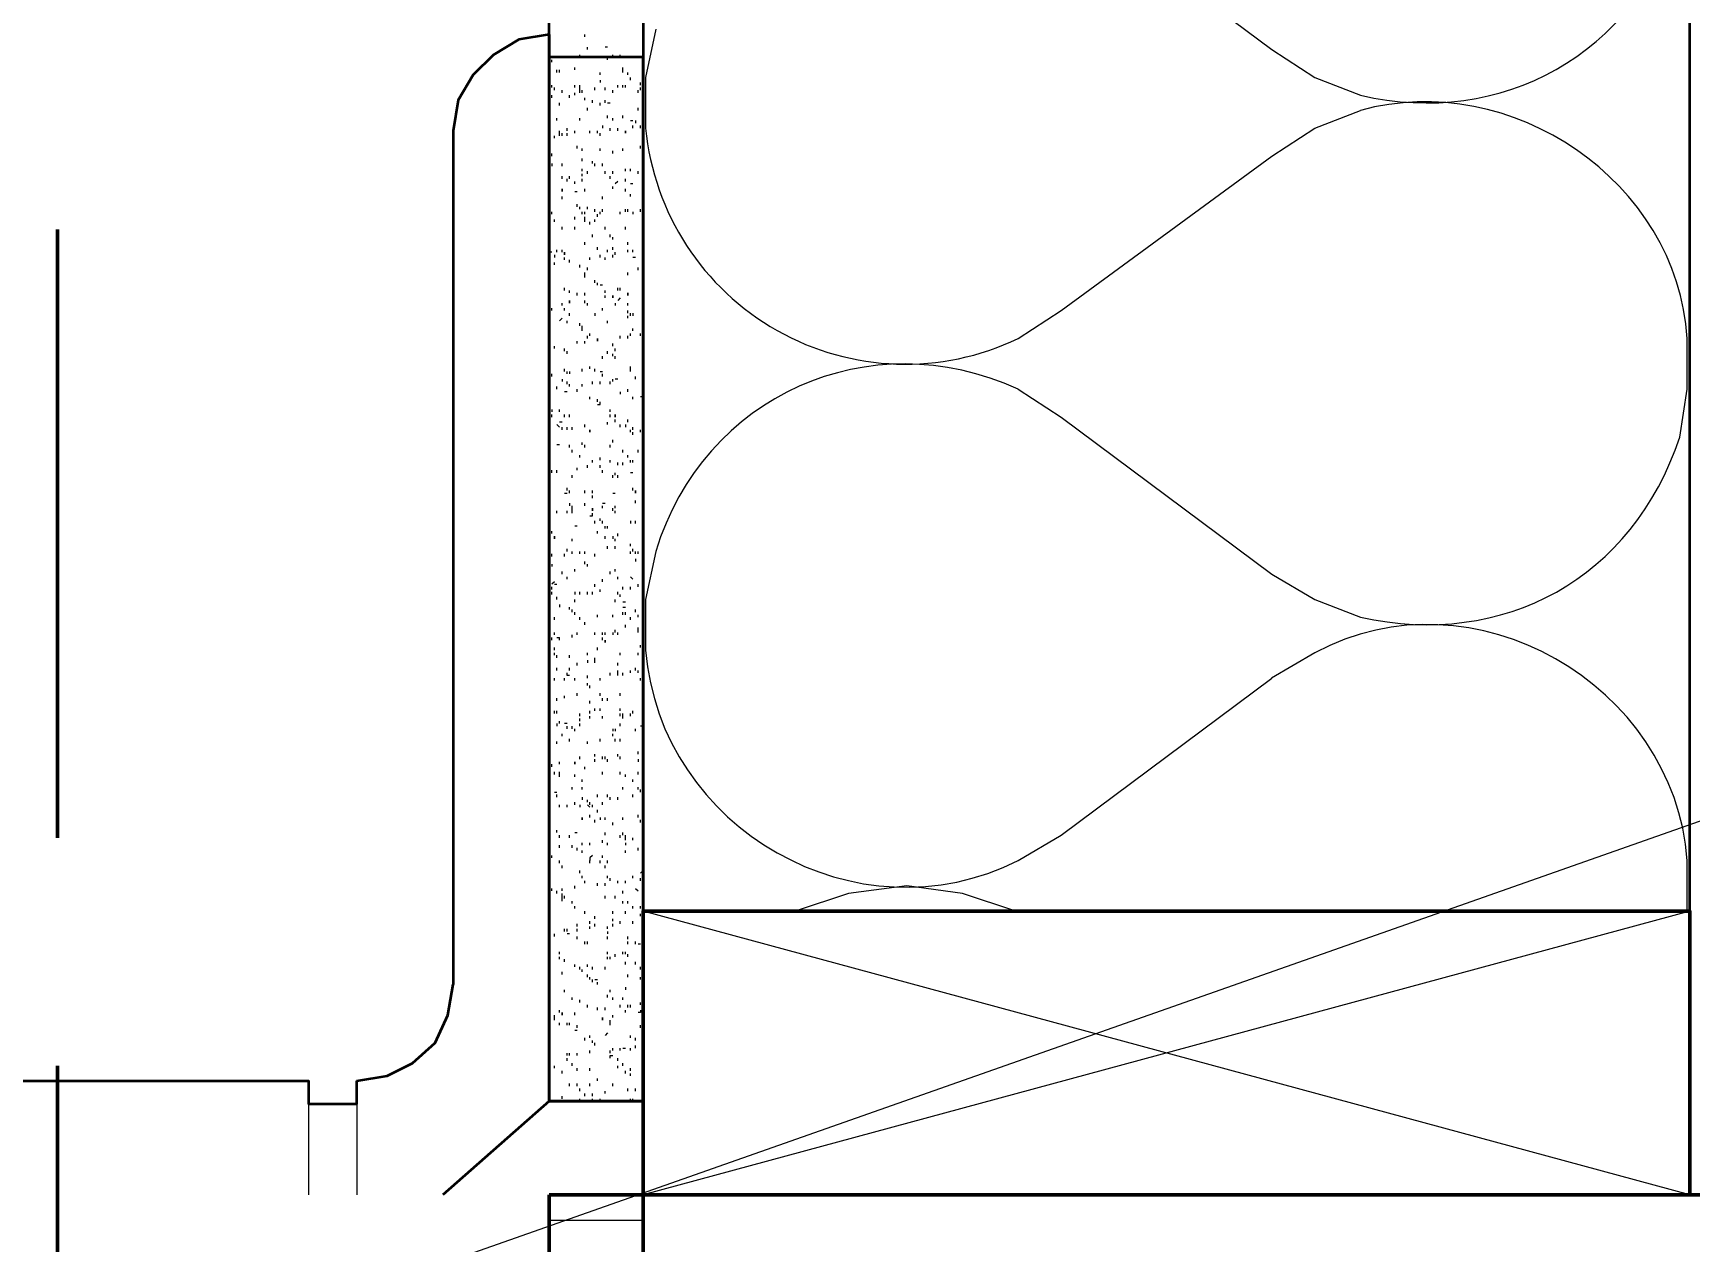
# Model space of a CAD drawing. Header units: inches. Extents: x 5 to 516, y -193 to 129.
# Drawn here: x 353.875 to 354.601, y -44.656 to -44.126 of the extents above; entities that cross this region are included whole.
import ezdxf

# ---------------------------------------------------------------- set-up
doc = ezdxf.new("R2010")
doc.units = ezdxf.units.IN
doc.header["$MEASUREMENT"] = 0
doc.linetypes.add('PDF_IMPORT', pattern=[1, 0.8, -0.2])
doc.layers.add('Highlight', color=210, linetype='Continuous')
doc.layers.add('PDF5_Geometry', color=7, linetype='Continuous')
doc.styles.get("Standard").update_dxf_attribs({"font": 'arial.ttf'})
doc.dimstyles.get("Standard").update_dxf_attribs({"dimtxt": 0.4, "dimasz": 0.18, "dimexe": 0.18, "dimexo": 0.0625, "dimgap": 0.09, "dimtad": 0, "dimtih": 1, "dimtoh": 1, "dimdec": 4, "dimlfac": 12, "dimzin": 0, "dimdsep": 46, "dimlunit": 4, "dimtxsty": 'Standard', "dimcen": 0.09, "dimadec": 3, "dimazin": 0, "dimtfac": 1, "dimtdec": 4, "dimtofl": 0, "dimtmove": 0, "dimatfit": 3, "dimfxl": 1, "dimtolj": 1, "dimtzin": 0, "dimarcsym": 0})

# ---------------------------------------------------------------- blocks, each defined once
blk = doc.blocks.new('*D82')
at = {"layer": 'Defpoints', "color": 0, "transparency": 16777216}
for p in [(355.2677, -43.71234), (354.03881, -43.73553), (355.2677, -43.8691)]:
    blk.add_point(p, dxfattribs=at)
at = {"layer": 'Highlight', "color": 0, "lineweight": -2, "transparency": 16777216}
for p, q in [((355.2677, -43.77484), (355.2677, -44.0491)), ((354.03881, -43.79803), (354.03881, -44.0491)), ((354.21881, -43.8691), (355.0877, -43.8691)), ((355.2677, -43.8691), (355.4477, -43.8691))]:
    blk.add_line(p, q, dxfattribs=at)
at = {"layer": 'Highlight', "color": 0, "transparency": 16777216}
for points in [[(354.21881, -43.8391), (354.21881, -43.8991), (354.03881, -43.8691)], [(355.0877, -43.8391), (355.0877, -43.8991), (355.2677, -43.8691)]]:
    blk.add_solid(points, dxfattribs=at)
at = {"layer": 'Highlight', "color": 0, "transparency": 16777216, "insert": (356.20223, -43.8691), "char_height": 0.4, "attachment_point": 5}
blk.add_mtext('\\A1;1\'-2{\\H1x;\\S3/4;}"', dxfattribs=at)
blk = doc.blocks.new('*D83')
at = {"layer": 'Defpoints', "color": 0, "transparency": 16777216}
for p in [(353.44434, -42.63568), (354.03881, -42.63568), (353.44434, -44.63568)]:
    blk.add_point(p, dxfattribs=at)
at = {"layer": 'Highlight', "color": 0, "lineweight": -2, "transparency": 16777216}
for p, q in [((353.97631, -42.63568), (353.26434, -42.63568)), ((353.44434, -42.81568), (353.44434, -43.34486)), ((353.44434, -44.45568), (353.44434, -43.9265)), ((353.50684, -44.63568), (353.62434, -44.63568))]:
    blk.add_line(p, q, dxfattribs=at)
at = {"layer": 'Highlight', "color": 0, "transparency": 16777216}
for points in [[(353.41434, -42.81568), (353.47434, -42.81568), (353.44434, -42.63568)], [(353.41434, -44.45568), (353.47434, -44.45568), (353.44434, -44.63568)]]:
    blk.add_solid(points, dxfattribs=at)
at = {"layer": 'Highlight', "color": 0, "transparency": 16777216, "insert": (353.44434, -43.63568), "char_height": 0.4, "attachment_point": 5}
blk.add_mtext("\\A1;2'", dxfattribs=at)

msp = doc.modelspace()

# ---------------------------------------------------------------- linework, layer by layer
at = {"layer": 'PDF5_Geometry', "lineweight": 35}
for points in [[(354.6010292, -44.6356768), (354.6010292, -42.6356766), (354.6421403, -42.6356766), (354.6421403, -44.6356768)], [(354.1010291, -44.5945654), (354.1010291, -42.6567875), (354.1421402, -42.6567875), (354.1421402, -44.5945654)], [(354.1010291, -44.1367879), (354.1010291, -44.5945657), (354.1421402, -44.5945657), (354.1421402, -44.1367879)]]:
    msp.add_lwpolyline(points, close=True, dxfattribs=at)
at = {"layer": 'PDF5_Geometry', "lineweight": 15}
for points in [[(353.7510286, -44.7723436), (358.289918, -43.1745657), (358.7865848, -43.1745657)], [(354.3065842, -44.0534546), (354.3254731, -44.0645657), (354.4176954, -44.1334546), (354.4365843, -44.1456769), (354.4565843, -44.1534546)], [(354.1165841, -44.127899), (354.1165841, -44.1267879)], [(354.1143619, -44.1367881), (354.1143619, -44.135677)], [(354.1176962, -44.1334546), (354.1176962, -44.1323435)], [(354.1265848, -44.1323436), (354.1254737, -44.1323436)], [(354.1265848, -44.1378992), (354.1265848, -44.1367881)], [(354.1288069, -44.1367881), (354.1288069, -44.135677)], [(354.1321412, -44.1367881), (354.1321412, -44.135677)], [(354.1021413, -44.1390102), (354.1021413, -44.1378991)], [(354.1043635, -44.1434548), (354.1043635, -44.1423437)], [(354.1054734, -44.1434548), (354.1054734, -44.1423437)], [(354.1121398, -44.1423434), (354.1121398, -44.1412323)], [(354.1232504, -44.1445659), (354.1232504, -44.1434547)], [(354.1332512, -44.1423434), (354.1332512, -44.1412323)], [(354.1332512, -44.1434548), (354.1332512, -44.1423437)], [(354.1354733, -44.1445659), (354.1354733, -44.1434547)], [(354.1421397, -44.1434548), (354.1421397, -44.1423437)], [(354.1021413, -44.1501212), (354.1021413, -44.1490101)], [(354.1032513, -44.1512325), (354.1032513, -44.1501214)], [(354.1065856, -44.1523436), (354.1065856, -44.1512325)], [(354.1121398, -44.1501212), (354.1121398, -44.1490101)], [(354.1143619, -44.1501212), (354.1143619, -44.1490101)], [(354.1143619, -44.1523436), (354.1143619, -44.1512325), (354.1143619, -44.1501214)], [(354.1154741, -44.1523436), (354.1154741, -44.1512325)], [(354.1210306, -44.1512325), (354.1210306, -44.1501214)], [(354.1232504, -44.146788), (354.1232504, -44.1478991)], [(354.1254748, -44.1512325), (354.1254748, -44.1501214)], [(354.1288069, -44.1523436), (354.1288069, -44.1512325)], [(354.131029, -44.1501212), (354.131029, -44.1490101)], [(354.1332512, -44.1501212), (354.1332512, -44.1490101)], [(354.1343634, -44.1501212), (354.1343634, -44.1490101)], [(354.1365855, -44.146788), (354.1365855, -44.1456769)], [(354.1399176, -44.1523436), (354.1399176, -44.1512325)], [(354.1410298, -44.1490101), (354.1410298, -44.147899)], [(354.1410298, -44.1512325), (354.1410298, -44.1501214)], [(354.1021413, -44.1545657), (354.1021413, -44.1534546)], [(354.1054734, -44.1578992), (354.1054734, -44.1567881)], [(354.1099177, -44.1545657), (354.1099177, -44.1534546)], [(354.1121398, -44.1534547), (354.1121398, -44.1523436)], [(354.1165841, -44.1556768), (354.1165841, -44.1545657)], [(354.1199184, -44.1567879), (354.1199184, -44.1556768)], [(354.1232504, -44.1578992), (354.1232504, -44.1567881)], [(354.1254748, -44.1567879), (354.1254748, -44.1556768)], [(354.1265848, -44.1567879), (354.1276959, -44.1567879)], [(354.1421397, -44.1567879), (354.1421397, -44.1556768)], [(354.1010291, -44.165677), (354.1010291, -44.1667881)], [(354.1043635, -44.1645659), (354.1043635, -44.1634548)], [(354.1143619, -44.1645659), (354.1143619, -44.1634548)], [(354.1176962, -44.1601213), (354.1176962, -44.1590102)], [(354.1265848, -44.1634545), (354.1265848, -44.1623434)], [(354.1288069, -44.1645659), (354.1288069, -44.1634548)], [(354.1332512, -44.1634545), (354.1332512, -44.1623434)], [(354.1365855, -44.1645659), (354.1376966, -44.1645659)], [(354.1388076, -44.1645659), (354.1388076, -44.165677)], [(354.1399176, -44.1601213), (354.1399176, -44.1590102)], [(354.1032513, -44.1723436), (354.1032513, -44.1712325)], [(354.1054734, -44.1701212), (354.1054734, -44.1690101)], [(354.1054734, -44.1712326), (354.1054734, -44.1701215)], [(354.1065856, -44.1712326), (354.1065856, -44.1701215)], [(354.1088077, -44.1690102), (354.1088077, -44.167899)], [(354.1088077, -44.1712326), (354.1088077, -44.1701215)], [(354.1121398, -44.1701212), (354.1121398, -44.1690101)], [(354.1188062, -44.1701212), (354.1188062, -44.1690101)], [(354.1221405, -44.1701212), (354.1221405, -44.1690101)], [(354.1232504, -44.1712326), (354.1232504, -44.1701215)], [(354.1243626, -44.166788), (354.1243626, -44.1678991)], [(354.1276947, -44.1690102), (354.1276947, -44.167899)], [(354.131029, -44.1690102), (354.131029, -44.167899)], [(354.1376954, -44.1678991), (354.1376954, -44.166788)], [(354.1410298, -44.1678991), (354.1410298, -44.166788)], [(354.1010291, -44.177899), (354.1010291, -44.1767879)], [(354.1021413, -44.1801214), (354.1021413, -44.1790103)], [(354.113252, -44.1767879), (354.113252, -44.1756768)], [(354.1154741, -44.177899), (354.1154741, -44.1767879)], [(354.1232504, -44.177899), (354.1232504, -44.1767879)], [(354.1288069, -44.1790103), (354.1288069, -44.1778992)], [(354.1332512, -44.177899), (354.1332512, -44.1767879)], [(354.1410298, -44.1767879), (354.1410298, -44.1756768)], [(354.1010291, -44.1845656), (354.1010291, -44.1856768)], [(354.1021413, -44.1834546), (354.1021413, -44.1845657)], [(354.1065856, -44.1845656), (354.1065856, -44.1834545)], [(354.1154741, -44.1823435), (354.1154741, -44.1812324)], [(354.1154741, -44.1867881), (354.1154741, -44.185677)], [(354.1176962, -44.1878991), (354.1176962, -44.186788)], [(354.1199184, -44.1834546), (354.1199184, -44.1823435)], [(354.1210306, -44.1845656), (354.1210306, -44.1834545)], [(354.1243626, -44.1845656), (354.1243626, -44.1834545)], [(354.1254748, -44.1878991), (354.1254748, -44.186788)], [(354.1288069, -44.1878991), (354.1288069, -44.186788)], [(354.1343634, -44.1867881), (354.1343634, -44.185677)], [(354.1365855, -44.1867881), (354.1365855, -44.185677)], [(354.1399176, -44.1878991), (354.1399176, -44.186788)], [(354.1065856, -44.1901213), (354.1065856, -44.1890101)], [(354.1088077, -44.1912323), (354.1088077, -44.1901212)], [(354.1099177, -44.1901213), (354.1099177, -44.1890101)], [(354.1121398, -44.1923437), (354.1121398, -44.1912326)], [(354.1154741, -44.1890102), (354.1154741, -44.1878991)], [(354.1154741, -44.1912323), (354.1154741, -44.1901212)], [(354.1165841, -44.1956769), (354.1165841, -44.1945658)], [(354.1276947, -44.1901213), (354.1276947, -44.1890101)], [(354.1288069, -44.1945658), (354.1288069, -44.1934547)], [(354.131029, -44.1912323), (354.1299179, -44.1923434)], [(354.1343634, -44.1912323), (354.1343634, -44.1901212)], [(354.1343634, -44.1956769), (354.1343634, -44.1945658)], [(354.1376954, -44.1923437), (354.1365843, -44.1923437)], [(354.1065856, -44.1990104), (354.1065856, -44.1978992)], [(354.1121398, -44.1956769), (354.1132509, -44.1956769)], [(354.113252, -44.2023436), (354.113252, -44.2012324)], [(354.1143619, -44.2034546), (354.1143619, -44.2023435)], [(354.1176962, -44.2034546), (354.1176962, -44.2023435)], [(354.1243626, -44.1990104), (354.1243626, -44.1978992)], [(354.1365855, -44.197899), (354.1365855, -44.1967879)], [(354.1421397, -44.2034546), (354.1421397, -44.2023435)], [(354.1021413, -44.2056767), (354.1021413, -44.2045656)], [(354.1032513, -44.2090102), (354.1032513, -44.2078991)], [(354.1121398, -44.2078992), (354.1121398, -44.2067881)], [(354.1154741, -44.2056767), (354.1154741, -44.2045656)], [(354.1165841, -44.2056767), (354.1165841, -44.2045656)], [(354.1165841, -44.2078992), (354.1165841, -44.2067881)], [(354.1165841, -44.2090102), (354.1165841, -44.2078991)], [(354.1188062, -44.2101213), (354.1188062, -44.2090102)], [(354.1210306, -44.2045657), (354.1210306, -44.2034546)], [(354.1210306, -44.2090102), (354.1210306, -44.2078991)], [(354.1221405, -44.2067881), (354.1221405, -44.205677)], [(354.1232504, -44.2056767), (354.1232504, -44.2045656)], [(354.1243626, -44.2045657), (354.1243626, -44.2034546)], [(354.1321412, -44.2056767), (354.1321412, -44.2045656)], [(354.1343634, -44.2045657), (354.1343634, -44.2034546)], [(354.1354733, -44.2045657), (354.1354733, -44.2034546)], [(354.1376954, -44.2045657), (354.1376954, -44.2056768)], [(354.1410298, -44.2045657), (354.1410298, -44.2034546)], [(354.1065856, -44.2123434), (354.1065856, -44.2112323)], [(354.1121398, -44.2123434), (354.1121398, -44.2112323)], [(354.1199184, -44.2156769), (354.1199184, -44.2145658)], [(354.1254748, -44.2123434), (354.1254748, -44.2112323)], [(354.1276947, -44.2156769), (354.1276947, -44.2145658)], [(354.1288069, -44.216788), (354.1288069, -44.2156769)], [(354.1343634, -44.2123434), (354.1343634, -44.2112323)], [(354.1021413, -44.2223436), (354.1010302, -44.2223436)], [(354.1032513, -44.2234547), (354.1032513, -44.2245658)], [(354.1043635, -44.2223436), (354.1043635, -44.2212325)], [(354.1065856, -44.2223436), (354.1065856, -44.2212325)], [(354.1165841, -44.2190101), (354.1165841, -44.217899)], [(354.1221405, -44.2212325), (354.1221405, -44.2201214)], [(354.1232504, -44.2245657), (354.1232504, -44.2234546)], [(354.1265848, -44.2223436), (354.1265848, -44.2212325)], [(354.1288069, -44.2212325), (354.1288069, -44.2201214)], [(354.1288069, -44.2245657), (354.1288069, -44.2234546)], [(354.1299191, -44.2234547), (354.1299191, -44.2223435)], [(354.1354733, -44.2190101), (354.1354733, -44.217899)], [(354.1354733, -44.2223436), (354.1354733, -44.2212325)], [(354.1376954, -44.2223436), (354.1376954, -44.2212325)], [(354.1421397, -44.2223436), (354.1421397, -44.2212325)], [(354.1032513, -44.2278992), (354.1032513, -44.2267881)], [(354.1076955, -44.2256768), (354.1076955, -44.2245657)], [(354.1099177, -44.2267881), (354.1099177, -44.225677)], [(354.1143619, -44.2290103), (354.1143619, -44.2278992)], [(354.1165841, -44.2334546), (354.1165841, -44.2323435), (354.1165841, -44.2312324)], [(354.1176962, -44.2301213), (354.1176962, -44.2290102)], [(354.1188062, -44.2256768), (354.1188062, -44.2245657)], [(354.1254748, -44.2256768), (354.1254748, -44.2245657)], [(354.1354733, -44.2323435), (354.1354733, -44.2312324)], [(354.1388076, -44.2245657), (354.1376965, -44.2245657)], [(354.1399176, -44.2301213), (354.1399176, -44.2290102)], [(354.1421397, -44.2290103), (354.1421397, -44.2278992)], [(354.1076955, -44.2390101), (354.1076955, -44.237899)], [(354.1210306, -44.2356769), (354.1210306, -44.2345658)], [(354.1221405, -44.236788), (354.1221405, -44.2356769)], [(354.1243626, -44.236788), (354.1232515, -44.236788)], [(354.131029, -44.2390101), (354.131029, -44.237899)], [(354.1321412, -44.2390101), (354.1321412, -44.237899)], [(354.1010291, -44.2423436), (354.1010291, -44.2412325)], [(354.1065856, -44.2456768), (354.1065856, -44.2445657)], [(354.1099177, -44.2401212), (354.1099177, -44.2390101)], [(354.1099177, -44.2445658), (354.1099177, -44.2434546)], [(354.1099177, -44.2434547), (354.1099177, -44.2445658)], [(354.113252, -44.2412326), (354.113252, -44.2401214)], [(354.1165841, -44.2412326), (354.1165841, -44.2401214)], [(354.1165841, -44.2445658), (354.1165841, -44.2434546)], [(354.1176962, -44.2456768), (354.1176962, -44.2445657)], [(354.1254748, -44.2401212), (354.1254748, -44.2390101)], [(354.1254748, -44.2423436), (354.1254748, -44.2412325)], [(354.1299191, -44.2445658), (354.1299191, -44.2456769)], [(354.1321412, -44.2423436), (354.1310301, -44.2434547)], [(354.1354733, -44.2456768), (354.1354733, -44.2445657)], [(354.1021413, -44.2478992), (354.1021413, -44.2467881)], [(354.1065856, -44.2512324), (354.1054745, -44.2523435)], [(354.1076955, -44.2478992), (354.1076955, -44.2467881)], [(354.1088077, -44.2534546), (354.1088077, -44.2523435)], [(354.1099177, -44.2501214), (354.1099177, -44.2490103)], [(354.1210306, -44.2490103), (354.1210306, -44.2501214)], [(354.1243626, -44.2478992), (354.1243626, -44.2467881)], [(354.1265848, -44.2534546), (354.1265848, -44.2523435)], [(354.1354733, -44.2490103), (354.1354733, -44.2478992)], [(354.1354733, -44.2512324), (354.1354733, -44.2501213)], [(354.1365855, -44.2501214), (354.1365855, -44.2490103)], [(354.1376954, -44.2490103), (354.1376954, -44.2501214)], [(354.1143619, -44.2545659), (354.1143619, -44.2534548)], [(354.1154741, -44.255677), (354.1154741, -44.2545659)], [(354.1154741, -44.256788), (354.1154741, -44.2556769)], [(354.1176962, -44.2601212), (354.1176962, -44.2590101)], [(354.1188062, -44.2590102), (354.1188062, -44.2578991)], [(354.1321412, -44.2601212), (354.1321412, -44.2590101)], [(354.1354733, -44.2601212), (354.1354733, -44.2590101)], [(354.1365855, -44.2590102), (354.1365855, -44.2578991)], [(354.1376954, -44.256788), (354.1376954, -44.2556769)], [(354.1410298, -44.2590102), (354.1410298, -44.2578991)], [(354.1421397, -44.2590102), (354.1421397, -44.2578991)], [(354.5965843, -44.3034546), (354.5999176, -44.2823435), (354.5999176, -44.2601213)], [(354.1010291, -44.2634547), (354.1010291, -44.2623436)], [(354.1032513, -44.2645658), (354.1032513, -44.2634547)], [(354.1076955, -44.2656769), (354.1076955, -44.2645657)], [(354.1088077, -44.2667879), (354.1088077, -44.2656768)], [(354.113252, -44.2623437), (354.113252, -44.2612325)], [(354.1165841, -44.2623437), (354.1165841, -44.2612325)], [(354.1265848, -44.2667879), (354.1265848, -44.2656768)], [(354.1288069, -44.2634547), (354.1288069, -44.2623436)], [(354.1288069, -44.267899), (354.1288069, -44.2667879)], [(354.1299191, -44.2656769), (354.1299191, -44.2645657)], [(354.1076955, -44.2745657), (354.1076955, -44.2734546)], [(354.1088077, -44.275677), (354.1088077, -44.2745659)], [(354.1099177, -44.2745657), (354.1099177, -44.2756768)], [(354.1154741, -44.2745657), (354.1154741, -44.2734546)], [(354.1188062, -44.2734546), (354.1188062, -44.2723435)], [(354.1210306, -44.2745657), (354.1210306, -44.2734546)], [(354.1232504, -44.2745657), (354.1243616, -44.2745657)], [(354.1243626, -44.2690103), (354.1243626, -44.2678992)], [(354.1299191, -44.2690103), (354.1299191, -44.2678992)], [(354.1365855, -44.2734546), (354.1365855, -44.2723435)], [(354.1365855, -44.2745657), (354.1365855, -44.2734546)], [(354.1021413, -44.2767881), (354.1021413, -44.275677)], [(354.1043635, -44.2823437), (354.1043635, -44.2812326)], [(354.1065856, -44.2778991), (354.1065856, -44.2790103)], [(354.1088077, -44.2801213), (354.1088077, -44.2790102)], [(354.1099177, -44.2812323), (354.1099177, -44.2801212)], [(354.1154741, -44.2812323), (354.1154741, -44.2801212)], [(354.1199184, -44.2801213), (354.1199184, -44.2790102)], [(354.1232504, -44.2801213), (354.1232504, -44.2790102)], [(354.1243626, -44.2767881), (354.1243626, -44.275677)], [(354.1276947, -44.2801213), (354.1276947, -44.2790102)], [(354.1288069, -44.2790102), (354.1288069, -44.2778991)], [(354.131029, -44.2778991), (354.1299179, -44.2778991)], [(354.1388076, -44.2778991), (354.1388076, -44.276788)], [(354.1421397, -44.2778991), (354.1421397, -44.276788)], [(354.1088077, -44.2834548), (354.1076966, -44.2834548)], [(354.113252, -44.2834548), (354.113252, -44.2823436)], [(354.1188062, -44.286788), (354.1188062, -44.2856768)], [(354.1221405, -44.287899), (354.1221405, -44.2867879)], [(354.1221405, -44.2890101), (354.1232516, -44.2890101)], [(354.1232504, -44.2890101), (354.1232504, -44.287899)], [(354.1321412, -44.2834548), (354.1321412, -44.2845659)], [(354.1354733, -44.2834548), (354.1354733, -44.2823436)], [(354.1376954, -44.286788), (354.1376954, -44.2856768)], [(354.1421397, -44.2856769), (354.1410286, -44.2856769)], [(354.3065842, -44.2823435), (354.3254731, -44.2945657), (354.4176954, -44.3634546), (354.4365843, -44.3745657), (354.4565843, -44.3823435)], [(354.1021413, -44.2912325), (354.1021413, -44.2923436)], [(354.1021413, -44.2945657), (354.1021413, -44.2934546)], [(354.1054734, -44.2923436), (354.1054734, -44.2912325)], [(354.1065856, -44.2967881), (354.1054745, -44.2967881)], [(354.1076955, -44.2945657), (354.1076955, -44.2934546)], [(354.1099177, -44.2945657), (354.1099177, -44.2934546)], [(354.1265848, -44.2978992), (354.1265848, -44.2967881)], [(354.1276947, -44.2923436), (354.1276947, -44.2912325)], [(354.1276947, -44.2945657), (354.1276947, -44.2934546)], [(354.1299191, -44.2967881), (354.1299191, -44.295677)], [(354.1354733, -44.2967881), (354.1354733, -44.295677)], [(354.1043635, -44.2978992), (354.1054746, -44.2990103)], [(354.1065856, -44.3001213), (354.1065856, -44.2990102)], [(354.1088077, -44.3001213), (354.1088077, -44.2990102)], [(354.1110299, -44.3001213), (354.1110299, -44.2990102)], [(354.1165841, -44.2990102), (354.1165841, -44.2978991)], [(354.1321412, -44.2990102), (354.1321412, -44.2978991)], [(354.1343634, -44.2978992), (354.1343634, -44.2990103)], [(354.1365855, -44.3012324), (354.1365855, -44.3001213)], [(354.1376954, -44.3001213), (354.1376954, -44.2990102)], [(354.1376954, -44.3023434), (354.1376954, -44.3012323)], [(354.1410298, -44.3012324), (354.1410298, -44.3001213)], [(354.1010291, -44.3056769), (354.1010291, -44.3045658)], [(354.1054734, -44.306788), (354.1043623, -44.306788)], [(354.1099177, -44.3078991), (354.1099177, -44.3067879)], [(354.1110299, -44.3101215), (354.1110299, -44.3090104)], [(354.1143619, -44.3123436), (354.1143619, -44.3112325)], [(354.1154741, -44.306788), (354.1154741, -44.3056769)], [(354.1165841, -44.3078991), (354.1165841, -44.3067879)], [(354.1276947, -44.3078991), (354.1276947, -44.3067879)], [(354.1288069, -44.3056769), (354.1288069, -44.3045658)], [(354.1332512, -44.3101215), (354.1332512, -44.3090104)], [(354.1354733, -44.3123436), (354.1354733, -44.3112325)], [(354.1399176, -44.3101215), (354.1399176, -44.3090104)], [(354.1421397, -44.306788), (354.1421397, -44.3056769)], [(354.1021413, -44.3190103), (354.1021413, -44.3178992)], [(354.1043635, -44.3190103), (354.1043635, -44.3178992)], [(354.113252, -44.3178992), (354.113252, -44.3167881)], [(354.1176962, -44.3167879), (354.1176962, -44.3156768)], [(354.1199184, -44.3145657), (354.1199184, -44.3134546)], [(354.1232504, -44.3134547), (354.1232504, -44.3123436)], [(354.1232504, -44.3167879), (354.1232504, -44.3156768)], [(354.1243626, -44.3190103), (354.1243626, -44.3178992)], [(354.1276947, -44.3145657), (354.1276947, -44.3134546)], [(354.131029, -44.3156768), (354.131029, -44.3145657)], [(354.1332512, -44.3156768), (354.1332512, -44.3145657)], [(354.1365855, -44.3145657), (354.1365855, -44.3134546)], [(354.1376954, -44.3145657), (354.1376954, -44.3134546)], [(354.1421397, -44.3145657), (354.1421397, -44.3134546)], [(354.1010291, -44.3201213), (354.1010291, -44.3190102)], [(354.1088077, -44.326788), (354.1088077, -44.3256769)], [(354.1110299, -44.3212324), (354.1110299, -44.3201213)], [(354.1288069, -44.3212324), (354.1288069, -44.3201213)], [(354.1299191, -44.3201213), (354.1299191, -44.3190102)], [(354.131029, -44.3212324), (354.131029, -44.3201213)], [(354.1376954, -44.3190103), (354.1365843, -44.3190103)], [(354.1376954, -44.326788), (354.1376954, -44.3256769)], [(354.1010291, -44.3290102), (354.1010291, -44.327899)], [(354.1076955, -44.3278991), (354.1088066, -44.3278991)], [(354.1099177, -44.3278991), (354.1099177, -44.326788)], [(354.1099177, -44.3323436), (354.1099177, -44.3334548)], [(354.1165841, -44.3278991), (354.1165841, -44.326788)], [(354.1165841, -44.3334547), (354.1165841, -44.3323436)], [(354.1199184, -44.3278991), (354.1199184, -44.326788)], [(354.1199184, -44.3301212), (354.1199184, -44.3290101)], [(354.1243626, -44.3323436), (354.1254738, -44.3323436)], [(354.1288069, -44.3278991), (354.129918, -44.3278991)], [(354.1388076, -44.3323436), (354.1388076, -44.3312325)], [(354.1421397, -44.3301212), (354.1421397, -44.3290101)], [(354.1010291, -44.3378993), (354.1010291, -44.3367881)], [(354.1043635, -44.3367879), (354.1043635, -44.3356768)], [(354.1088077, -44.3367879), (354.1088077, -44.3356768)], [(354.1110299, -44.3345658), (354.1110299, -44.3334547)], [(354.1110299, -44.3356768), (354.1110299, -44.3345657)], [(354.1110299, -44.3367879), (354.1110299, -44.3356768)], [(354.1188062, -44.3378993), (354.1199173, -44.3378993)], [(354.1199184, -44.3378993), (354.1199184, -44.3367881)], [(354.1210306, -44.3412325), (354.1210306, -44.3401213)], [(354.1232504, -44.3401214), (354.1232504, -44.3390103)], [(354.1243626, -44.3345658), (354.1243626, -44.3334547)], [(354.1243626, -44.3412325), (354.1243626, -44.3401213)], [(354.1288069, -44.3356768), (354.1288069, -44.3345657)], [(354.1299191, -44.3345658), (354.1299191, -44.3334547)], [(354.1299191, -44.3367879), (354.1299191, -44.3356768)], [(354.1365855, -44.3401214), (354.1365855, -44.3412325)], [(354.1388076, -44.3412325), (354.1388076, -44.3401213)], [(354.1010291, -44.3423435), (354.1010291, -44.3412324)], [(354.1021413, -44.345677), (354.1021413, -44.3445659)], [(354.113252, -44.3423435), (354.1121409, -44.3423435)], [(354.1221405, -44.345677), (354.1221405, -44.3445659)], [(354.1254748, -44.3434546), (354.1254748, -44.3423435)], [(354.1254748, -44.3478991), (354.1254748, -44.346788)], [(354.1265848, -44.3434546), (354.1265848, -44.3423435)], [(354.1288069, -44.3467881), (354.1288069, -44.3478992)], [(354.131029, -44.3467881), (354.131029, -44.345677)], [(354.1421397, -44.3467881), (354.1421397, -44.345677)], [(354.1021413, -44.3556769), (354.1021413, -44.3545658)], [(354.1076955, -44.3556769), (354.1076955, -44.3545658)], [(354.1088077, -44.3534547), (354.1088077, -44.3523436)], [(354.1110299, -44.3490102), (354.1110299, -44.3478991)], [(354.1110299, -44.3545658), (354.1110299, -44.3534547)], [(354.1143619, -44.3545658), (354.1143619, -44.3534547)], [(354.1165841, -44.3545658), (354.1165841, -44.3534547)], [(354.1210306, -44.3556769), (354.1210306, -44.3545658)], [(354.1265848, -44.3523437), (354.1265848, -44.3512326)], [(354.1299191, -44.3490102), (354.1299191, -44.3478991)], [(354.1299191, -44.3523437), (354.1299191, -44.3512326)], [(354.1365855, -44.3512323), (354.1365855, -44.3501212)], [(354.1365855, -44.3545658), (354.1365855, -44.3534547)], [(354.1376954, -44.3534547), (354.1376954, -44.3523436)], [(354.1388076, -44.3545658), (354.1388076, -44.3534547)], [(354.1399176, -44.3545658), (354.1399176, -44.3534547)], [(354.1476953, -44.3534546), (354.1432509, -44.3745657), (354.1432509, -44.396788)], [(354.1021413, -44.3590104), (354.1021413, -44.3601215)], [(354.1121398, -44.3623436), (354.1121398, -44.3612324)], [(354.1165841, -44.3590104), (354.1165841, -44.3578992)], [(354.1176962, -44.3601214), (354.1176962, -44.3590103)], [(354.1299191, -44.3623436), (354.1299191, -44.3612324)], [(354.1388076, -44.3567879), (354.1388076, -44.3578991)], [(354.1032513, -44.3667881), (354.1021402, -44.3678992)], [(354.1021413, -44.3701213), (354.1021413, -44.3690102)], [(354.1032513, -44.3678992), (354.1043624, -44.3678992)], [(354.1065856, -44.3634546), (354.1065856, -44.3623435)], [(354.1088077, -44.365677), (354.1088077, -44.3645659)], [(354.1210306, -44.3690102), (354.1210306, -44.3678991)], [(354.1243626, -44.3667881), (354.1243626, -44.365677)], [(354.1276947, -44.3634546), (354.1276947, -44.3623435)], [(354.131029, -44.365677), (354.131029, -44.3645659)], [(354.1332512, -44.3701213), (354.1332512, -44.3690102)], [(354.1365855, -44.3645657), (354.1376966, -44.3656768)], [(354.1365855, -44.3701213), (354.1365855, -44.3690102)], [(354.1399176, -44.3690102), (354.1399176, -44.3678991)], [(354.1021413, -44.3723434), (354.1021413, -44.3712323)], [(354.1043635, -44.3745658), (354.1043635, -44.3734547)], [(354.1121398, -44.3712324), (354.1121398, -44.3723435)], [(354.1121398, -44.3756769), (354.1121398, -44.3745658)], [(354.1143619, -44.3723434), (354.1143619, -44.3712323)], [(354.1176962, -44.3723434), (354.1176962, -44.3712323)], [(354.1199184, -44.3723434), (354.1199184, -44.3712323)], [(354.1232504, -44.3712324), (354.1232504, -44.3701213)], [(354.1299191, -44.3756769), (354.1299191, -44.3745658)], [(354.131029, -44.3723434), (354.131029, -44.3712323)], [(354.1321412, -44.3734548), (354.1321412, -44.3723437)], [(354.1343634, -44.3756769), (354.1332523, -44.3756769)], [(354.1421397, -44.3723434), (354.1421397, -44.3712323)], [(354.1032513, -44.3834547), (354.1032513, -44.3823435)], [(354.1054734, -44.376788), (354.1054734, -44.3778991)], [(354.1099177, -44.3790101), (354.1099177, -44.377899)], [(354.1110299, -44.3801215), (354.1110299, -44.3790103)], [(354.1121398, -44.3812325), (354.1121398, -44.3801214)], [(354.1143619, -44.3834547), (354.1143619, -44.3823435)], [(354.1221405, -44.3823436), (354.1221405, -44.3812325)], [(354.1288069, -44.3823436), (354.1288069, -44.3812325)], [(354.1332512, -44.377899), (354.1343623, -44.377899)], [(354.1332512, -44.3812325), (354.1332512, -44.3801214)], [(354.1343634, -44.3812325), (354.1343634, -44.3801214)], [(354.1365855, -44.3834547), (354.1365855, -44.3823435)], [(354.1388076, -44.3801215), (354.1388076, -44.3790103)], [(354.1399176, -44.3823436), (354.1399176, -44.3812325)], [(354.1021413, -44.3923435), (354.1021413, -44.3912324)], [(354.1032513, -44.3901213), (354.1032513, -44.3890102)], [(354.1043635, -44.3912324), (354.1054746, -44.3912324)], [(354.1054734, -44.3923435), (354.1054734, -44.3912324)], [(354.1110299, -44.3912324), (354.1110299, -44.3901213)], [(354.113252, -44.3901213), (354.113252, -44.3890102)], [(354.1165841, -44.3856768), (354.1165841, -44.3845657)], [(354.1210306, -44.3901213), (354.1210306, -44.3890102)], [(354.1243626, -44.3901213), (354.1243626, -44.3890102)], [(354.1243626, -44.3923435), (354.1243626, -44.3912324)], [(354.1254748, -44.3901213), (354.1254748, -44.3890102)], [(354.1288069, -44.3890103), (354.1288069, -44.3901214)], [(354.1299191, -44.3890103), (354.1299191, -44.3878992)], [(354.131029, -44.3901213), (354.131029, -44.3890102)], [(354.1343634, -44.3867881), (354.1343634, -44.385677)], [(354.1399176, -44.3878992), (354.1399176, -44.3867881)], [(354.1399176, -44.3890103), (354.1399176, -44.3878992)], [(354.1421397, -44.3890103), (354.1421397, -44.3878992)], [(354.1032513, -44.396788), (354.1032513, -44.3956769)], [(354.1032513, -44.3990101), (354.1032513, -44.397899)], [(354.1176962, -44.3990101), (354.1176962, -44.397899)], [(354.1221405, -44.396788), (354.1221405, -44.3956769)], [(354.1321412, -44.3990101), (354.1321412, -44.397899)], [(354.1399176, -44.3990101), (354.1399176, -44.397899)], [(354.1410298, -44.3956769), (354.1410298, -44.3945658)], [(354.4365836, -44.397899), (354.4176947, -44.4090101)], [(354.1043635, -44.4001212), (354.1043635, -44.3990101)], [(354.1043635, -44.4056768), (354.1043635, -44.4045657)], [(354.1099177, -44.4001212), (354.1099177, -44.3990101)], [(354.1099177, -44.4056768), (354.1099177, -44.4045657)], [(354.113252, -44.4034547), (354.113252, -44.4023436)], [(354.1176962, -44.4012326), (354.1176962, -44.4023437)], [(354.1210306, -44.4012326), (354.1210306, -44.4001214)], [(354.1210306, -44.4023436), (354.1210306, -44.4012325)], [(354.131029, -44.4034547), (354.131029, -44.4023436)], [(354.131029, -44.4067879), (354.131029, -44.4056768)], [(354.1365855, -44.4067879), (354.1365855, -44.4056768)], [(354.1388076, -44.4056768), (354.1388076, -44.4045657)], [(354.1399176, -44.4067879), (354.1399176, -44.4056768)], [(354.1421397, -44.4012326), (354.1421397, -44.4001214)], [(354.1032513, -44.4101214), (354.1032513, -44.4090103)], [(354.1076955, -44.4101214), (354.1076955, -44.4090103)], [(354.1099177, -44.4078992), (354.1088065, -44.4078992)], [(354.1088077, -44.4078992), (354.1088077, -44.4067881)], [(354.1121398, -44.4101214), (354.1121398, -44.4090103)], [(354.1176962, -44.4090103), (354.1176962, -44.4078992)], [(354.1176962, -44.4123435), (354.1176962, -44.4112324)], [(354.1188062, -44.4134546), (354.1188062, -44.4123435)], [(354.1232504, -44.4101214), (354.1232504, -44.4090103)], [(354.1276947, -44.4078992), (354.1276947, -44.4067881)], [(354.131029, -44.4078992), (354.131029, -44.4067881)], [(354.1332512, -44.4078992), (354.1332512, -44.4067881)], [(354.1410298, -44.4101214), (354.1410298, -44.4090103)], [(354.3065842, -44.4890102), (354.3254731, -44.4778991), (354.4176954, -44.4090102)], [(354.1010291, -44.416788), (354.1010291, -44.4156769)], [(354.1043635, -44.4190102), (354.1043635, -44.4178991)], [(354.1076955, -44.4178991), (354.1076955, -44.416788)], [(354.113252, -44.416788), (354.113252, -44.4156769)], [(354.1188062, -44.4201212), (354.1188062, -44.4190101)], [(354.1232504, -44.416788), (354.1232504, -44.4156769)], [(354.1243626, -44.4190102), (354.1243626, -44.4178991)], [(354.1265848, -44.4190102), (354.1265848, -44.4178991)], [(354.1321412, -44.416788), (354.1321412, -44.4156769)], [(354.1032513, -44.4245658), (354.1032513, -44.4234547)], [(354.1043635, -44.4245658), (354.1043635, -44.4234547)], [(354.1143619, -44.4256769), (354.1143619, -44.4245657)], [(354.1143619, -44.427899), (354.1143619, -44.4267879)], [(354.1188062, -44.4245658), (354.1188062, -44.4234547)], [(354.1188062, -44.4267879), (354.1188062, -44.4256768)], [(354.1210306, -44.4234547), (354.1210306, -44.4223436)], [(354.1232504, -44.4234547), (354.1232504, -44.4223436)], [(354.1243626, -44.4267879), (354.1243626, -44.4256768)], [(354.1321412, -44.4234547), (354.1321412, -44.4223436)], [(354.1321412, -44.4256769), (354.1321412, -44.4245657)], [(354.1332512, -44.4256769), (354.1332512, -44.4245657)], [(354.1332512, -44.4267879), (354.1332512, -44.4256768)], [(354.1365855, -44.4256769), (354.1365855, -44.4245657)], [(354.1376954, -44.4245658), (354.1376954, -44.4234547)], [(354.1421397, -44.4234547), (354.1421397, -44.4223436)], [(354.1043635, -44.4290103), (354.1043635, -44.4301214)], [(354.1054734, -44.4290103), (354.1054734, -44.4278992)], [(354.1065856, -44.4345657), (354.1065856, -44.4334546)], [(354.1088077, -44.4290103), (354.1076966, -44.4290103)], [(354.1088077, -44.4312325), (354.1088077, -44.4301214)], [(354.1110299, -44.4312325), (354.1110299, -44.4301214)], [(354.1121398, -44.4323435), (354.1121398, -44.4312324)], [(354.1143619, -44.4301214), (354.1143619, -44.4290103)], [(354.1288069, -44.4312325), (354.1288069, -44.4323436)], [(354.1288069, -44.4345657), (354.1288069, -44.4334546)], [(354.1299191, -44.4312325), (354.1299191, -44.4323436)], [(354.1321412, -44.4301214), (354.1321412, -44.4290103)], [(354.1388076, -44.4323435), (354.1388076, -44.4312324)], [(354.1421397, -44.4301214), (354.1410286, -44.4301214)], [(354.1043635, -44.4378991), (354.1043635, -44.436788)], [(354.1099177, -44.4367881), (354.1099177, -44.435677)], [(354.1176962, -44.4378991), (354.1176962, -44.436788)], [(354.1232504, -44.4367881), (354.1232504, -44.435677)], [(354.1299191, -44.4367881), (354.1299191, -44.435677)], [(354.1321412, -44.4367881), (354.1321412, -44.435677)], [(354.1399176, -44.4423437), (354.1399176, -44.4412326)], [(354.1421397, -44.4367881), (354.1421397, -44.435677)], [(354.1021413, -44.447899), (354.1021413, -44.4467879)], [(354.1054734, -44.446788), (354.1054734, -44.4456768)], [(354.1143619, -44.4445658), (354.1143619, -44.4434547)], [(354.1165841, -44.4490104), (354.1165841, -44.4478993)], [(354.1210306, -44.4434548), (354.1210306, -44.4423436)], [(354.1210306, -44.4456769), (354.1210306, -44.4445658)], [(354.1243626, -44.4445658), (354.1243626, -44.4434547)], [(354.1254748, -44.4445658), (354.1254748, -44.4434547)], [(354.1265848, -44.4456769), (354.1265848, -44.4445658)], [(354.131029, -44.4434548), (354.131029, -44.4423436)], [(354.1321412, -44.4445658), (354.1321412, -44.4434547)], [(354.1399176, -44.4445658), (354.1399176, -44.4456769)], [(354.1032513, -44.4512325), (354.1032513, -44.4501214)], [(354.1054734, -44.4512325), (354.1054734, -44.4501214)], [(354.1054734, -44.4523436), (354.1054734, -44.4512325)], [(354.1121398, -44.4523436), (354.1121398, -44.4512325)], [(354.1154741, -44.4545657), (354.1154741, -44.4534546)], [(354.1243626, -44.4512325), (354.1243626, -44.4501214)], [(354.1321412, -44.4512325), (354.1321412, -44.4501214)], [(354.1343634, -44.4523436), (354.1343634, -44.4512325)], [(354.1376954, -44.4545657), (354.1376954, -44.4534546)], [(354.1399176, -44.4512325), (354.1399176, -44.4501214)], [(354.1032513, -44.4590102), (354.1043624, -44.4590102)], [(354.1043635, -44.4612324), (354.1043635, -44.4601213)], [(354.1110299, -44.4578992), (354.1110299, -44.4567881)], [(354.1121398, -44.4645659), (354.1121398, -44.4634548)], [(354.1154741, -44.4578992), (354.1154741, -44.4567881)], [(354.1154741, -44.4612324), (354.1154741, -44.4623435)], [(354.1176962, -44.4634548), (354.1176962, -44.4623437)], [(354.1188062, -44.4645659), (354.1188062, -44.4634548)], [(354.1221405, -44.4612324), (354.1221405, -44.4601213)], [(354.1243626, -44.4645659), (354.1243626, -44.4634548)], [(354.1265848, -44.4612324), (354.1265848, -44.4601213)], [(354.1276947, -44.4623434), (354.1276947, -44.4612323)], [(354.131029, -44.4623434), (354.131029, -44.4612323)], [(354.1332512, -44.4578992), (354.1332512, -44.4567881)], [(354.1376954, -44.4612324), (354.1376954, -44.4601213)], [(354.1399176, -44.4578992), (354.1399176, -44.4567881)], [(354.1410298, -44.4590102), (354.1410298, -44.4578991)], [(354.1054734, -44.4656769), (354.1054734, -44.4645658)], [(354.1088077, -44.4656769), (354.1088077, -44.4645658)], [(354.1143619, -44.4645659), (354.1143619, -44.465677)], [(354.1176962, -44.4645659), (354.1188074, -44.465677)], [(354.1188062, -44.4701215), (354.1188062, -44.4690104)], [(354.1199184, -44.4656769), (354.1199184, -44.4645658)], [(354.1221405, -44.4678991), (354.1221405, -44.4667879)], [(354.1232504, -44.4701215), (354.1232504, -44.4712326)], [(354.1254748, -44.4712325), (354.1254748, -44.4701214)], [(354.1332512, -44.4712325), (354.1332512, -44.4701214)], [(354.1399176, -44.4701215), (354.1399176, -44.4690104)], [(354.1043635, -44.4767882), (354.1043635, -44.475677)], [(354.1054734, -44.4790103), (354.1054734, -44.4778992)], [(354.1099177, -44.4790103), (354.1099177, -44.4778992)], [(354.1121398, -44.4767882), (354.1132509, -44.4767882)], [(354.1210306, -44.4723436), (354.1210306, -44.4712325)], [(354.1254748, -44.4778992), (354.1254748, -44.4767881)], [(354.1288069, -44.4734547), (354.1288069, -44.4723436)], [(354.1321412, -44.4790103), (354.1321412, -44.4778992)], [(354.1332512, -44.4778992), (354.1332512, -44.4767881)], [(354.1343634, -44.4790103), (354.1343634, -44.4778992)], [(354.1410298, -44.4723436), (354.1410298, -44.4712325)], [(354.1054734, -44.4834545), (354.1054734, -44.4823434)], [(354.1110299, -44.4834545), (354.1110299, -44.4823434)], [(354.113252, -44.4845659), (354.113252, -44.4834548)], [(354.1154741, -44.4823435), (354.1154741, -44.4812324)], [(354.1154741, -44.485677), (354.1154741, -44.4845659)], [(354.1188062, -44.4823435), (354.1188062, -44.4812324)], [(354.1243626, -44.4812324), (354.1243626, -44.4801213)], [(354.1265848, -44.4823435), (354.1265848, -44.4812324)], [(354.1343634, -44.4801214), (354.1343634, -44.4790102)], [(354.1343634, -44.4812324), (354.1343634, -44.4823435)], [(354.1343634, -44.485677), (354.1343634, -44.4845659)], [(354.1376954, -44.4801214), (354.1376954, -44.4790102)], [(354.1399176, -44.4845659), (354.1399176, -44.4834548)], [(354.1021413, -44.4878991), (354.1021413, -44.486788)], [(354.1054734, -44.4901212), (354.1054734, -44.4890101)], [(354.1065856, -44.4923436), (354.1065856, -44.4912325)], [(354.1188062, -44.4878991), (354.1188062, -44.4890102)], [(354.1188062, -44.4901212), (354.1188062, -44.4890101)], [(354.1199184, -44.486788), (354.1188073, -44.4878991)], [(354.1232504, -44.4901212), (354.1232504, -44.4890101)], [(354.1243626, -44.4878991), (354.1243626, -44.486788)], [(354.1254748, -44.4923436), (354.1254748, -44.4912325)], [(354.1265848, -44.4901212), (354.1265848, -44.4890101)], [(354.599917, -44.5112323), (354.599917, -44.4890101)], [(354.1121398, -44.5012325), (354.1121398, -44.5001213)], [(354.1143619, -44.4945658), (354.1143619, -44.4934547)], [(354.1154741, -44.4967879), (354.1154741, -44.4956768)], [(354.1165841, -44.4990103), (354.1165841, -44.4978992)], [(354.1221405, -44.5001214), (354.1221405, -44.4990103)], [(354.1254748, -44.5001214), (354.1254748, -44.4990103)], [(354.1265848, -44.4967879), (354.1265848, -44.4956768)], [(354.1276947, -44.4978993), (354.1276947, -44.4967881)], [(354.131029, -44.4990103), (354.131029, -44.4978992)], [(354.1343634, -44.4990103), (354.1343634, -44.4978992)], [(354.1376954, -44.4967879), (354.1376954, -44.4956768)], [(354.1421397, -44.4934547), (354.1410286, -44.4945658)], [(354.1410298, -44.4978993), (354.1410298, -44.4967881)], [(354.3054743, -44.5112323), (354.282141, -44.5034546), (354.2576965, -44.5001212), (354.232141, -44.5034546), (354.2088076, -44.5112323)], [(354.1021413, -44.5023435), (354.1021413, -44.5012324)], [(354.1043635, -44.5034546), (354.1043635, -44.5023435)], [(354.1065856, -44.5023435), (354.1065856, -44.5012324)], [(354.1065856, -44.5045659), (354.1065856, -44.5034548)], [(354.1065856, -44.505677), (354.1065856, -44.5045659)], [(354.1065856, -44.5067881), (354.1065856, -44.505677)], [(354.1076955, -44.505677), (354.1076955, -44.5045659)], [(354.1110299, -44.5078991), (354.1110299, -44.506788)], [(354.1254748, -44.505677), (354.1254748, -44.5045659)], [(354.1299191, -44.505677), (354.1299191, -44.5045659)], [(354.1332512, -44.5034546), (354.1332512, -44.5023435)], [(354.1332512, -44.5078991), (354.1332512, -44.506788)], [(354.1354733, -44.5078991), (354.1354733, -44.506788)], [(354.1388076, -44.5012325), (354.1399187, -44.5023436)], [(354.1010291, -44.5101213), (354.1010291, -44.5112324)], [(354.1121398, -44.5101213), (354.1121398, -44.5090102)], [(354.1165841, -44.5123437), (354.1165841, -44.5112326)], [(354.1210306, -44.5145658), (354.1210306, -44.5134547)], [(354.1288069, -44.5123437), (354.1288069, -44.5112326)], [(354.1288069, -44.5156769), (354.1288069, -44.5145658)], [(354.1343634, -44.5123437), (354.1343634, -44.5112326)], [(354.1376954, -44.5101213), (354.1376954, -44.5090102)], [(354.1410298, -44.5101213), (354.1410298, -44.5090102)], [(354.1410298, -44.5134547), (354.1410298, -44.5123436)], [(354.1421397, -44.5112323), (354.1421397, -44.5101212)], [(354.6010292, -44.5112323), (354.1421402, -44.6356768)], [(354.6010292, -44.6356768), (354.1421402, -44.5112324)], [(354.1032513, -44.5223436), (354.1032513, -44.5212324)], [(354.1076955, -44.5201214), (354.1076955, -44.5190103)], [(354.1099177, -44.5212325), (354.1088065, -44.5212325)], [(354.1088077, -44.5201214), (354.1088077, -44.5190103)], [(354.113252, -44.517899), (354.113252, -44.5167879)], [(354.113252, -44.5201214), (354.113252, -44.5190103)], [(354.1188062, -44.5167879), (354.1188062, -44.5156768)], [(354.1188062, -44.5190104), (354.1188062, -44.5178992)], [(354.1210306, -44.517899), (354.1210306, -44.5167879)], [(354.1265848, -44.5190104), (354.1265848, -44.5178992)], [(354.1265848, -44.5201214), (354.1265848, -44.5212325)], [(354.1288069, -44.517899), (354.1288069, -44.5167879)], [(354.1321412, -44.5167879), (354.1321412, -44.5156768)], [(354.1376954, -44.5167879), (354.1376954, -44.5156768)], [(354.1054734, -44.5301213), (354.1054734, -44.5290102)], [(354.113252, -44.5234546), (354.113252, -44.5223435)], [(354.1165841, -44.525677), (354.1165841, -44.5245659)], [(354.1176962, -44.525677), (354.1176962, -44.5245659)], [(354.1265848, -44.5234546), (354.1265848, -44.5223435)], [(354.1265848, -44.5301213), (354.1265848, -44.5290102)], [(354.1332512, -44.5301213), (354.1332512, -44.5290102)], [(354.1343634, -44.5301213), (354.1343634, -44.5290102)], [(354.1354733, -44.5234546), (354.1354733, -44.5223435)], [(354.1354733, -44.525677), (354.1354733, -44.5245659)], [(354.1388076, -44.525677), (354.1388076, -44.5245659)], [(354.1410298, -44.525677), (354.1399187, -44.525677)], [(354.1054734, -44.5323437), (354.1054734, -44.5312326)], [(354.1076955, -44.5334548), (354.1076955, -44.5323437)], [(354.1121398, -44.5356769), (354.1121398, -44.5345658)], [(354.1143619, -44.536788), (354.1143619, -44.5356769)], [(354.1176962, -44.5356769), (354.1176962, -44.5345658)], [(354.1199184, -44.536788), (354.1199184, -44.5356769)], [(354.1254748, -44.536788), (354.1254748, -44.5356769)], [(354.1265848, -44.5323437), (354.1265848, -44.5312326)], [(354.1276947, -44.5323437), (354.1276947, -44.5312326)], [(354.1299191, -44.5312324), (354.1299191, -44.5301213)], [(354.1343634, -44.5345658), (354.1343634, -44.5334547)], [(354.1354733, -44.5312324), (354.1354733, -44.5301213)], [(354.1388076, -44.5345658), (354.1388076, -44.5334547)], [(354.1410298, -44.536788), (354.1410298, -44.5356769)], [(354.1065856, -44.5390101), (354.1065856, -44.537899)], [(354.1154741, -44.537899), (354.1154741, -44.5367879)], [(354.1176962, -44.5401215), (354.1176962, -44.5390103)], [(354.1188062, -44.5412325), (354.1188062, -44.5401214)], [(354.1199184, -44.5423436), (354.1199184, -44.5412325)], [(354.1210306, -44.5412325), (354.1221417, -44.5412325)], [(354.1221405, -44.5434547), (354.1221405, -44.5423435)], [(354.1354733, -44.5401215), (354.1354733, -44.5390103)], [(354.1410298, -44.5412325), (354.1410298, -44.5401214)], [(354.1076955, -44.5467881), (354.1076955, -44.545677)], [(354.1110299, -44.5501213), (354.1110299, -44.5490102)], [(354.1143619, -44.5512324), (354.1143619, -44.5501213)], [(354.1265848, -44.5490103), (354.1265848, -44.5478992)], [(354.1276947, -44.5467881), (354.1276947, -44.545677)], [(354.1288069, -44.5501213), (354.1288069, -44.5490102)], [(354.1332512, -44.5501213), (354.1332512, -44.5490102)], [(354.1343634, -44.5445657), (354.1343634, -44.5456768)], [(354.1032513, -44.5578991), (354.1032513, -44.556788)], [(354.1032513, -44.5590101), (354.1032513, -44.557899)], [(354.1054734, -44.5556769), (354.1054734, -44.5545658)], [(354.1121398, -44.556788), (354.1121398, -44.5556769)], [(354.1176962, -44.5534548), (354.1176962, -44.5523437)], [(354.1221405, -44.5545659), (354.1221405, -44.5534548)], [(354.1243626, -44.5590101), (354.1243626, -44.557899)], [(354.1243626, -44.5578991), (354.1243626, -44.5590102)], [(354.1254748, -44.5545659), (354.1254748, -44.5534548)], [(354.1288069, -44.5578991), (354.1288069, -44.556788)], [(354.1321412, -44.5534548), (354.1321412, -44.5523437)], [(354.1343634, -44.5556769), (354.1343634, -44.5545658)], [(354.1354733, -44.5534548), (354.1354733, -44.5523437)], [(354.1365855, -44.5534548), (354.1365855, -44.5523437)], [(354.1410298, -44.5545658), (354.1410298, -44.5556769), (354.1399187, -44.5556769)], [(354.1410298, -44.5523435), (354.1410298, -44.5512324)], [(354.1054734, -44.5612326), (354.1054734, -44.5601214)], [(354.1088077, -44.5612326), (354.1088077, -44.5601214)], [(354.1099177, -44.5612326), (354.1099177, -44.5601214)], [(354.1121398, -44.5634547), (354.1132509, -44.5634547)], [(354.113252, -44.5623436), (354.113252, -44.5612325)], [(354.1265848, -44.5645658), (354.1254737, -44.5656769)], [(354.1276947, -44.5601215), (354.1276947, -44.5590104)], [(354.1276947, -44.5612326), (354.1276947, -44.5601214)], [(354.1410298, -44.5623436), (354.1410298, -44.5612325)], [(354.1165841, -44.5678992), (354.1165841, -44.5667881)], [(354.1188062, -44.5667879), (354.1188062, -44.5656768)], [(354.1188062, -44.5734546), (354.1188062, -44.5723435)], [(354.1199184, -44.5690103), (354.1199184, -44.5678992)], [(354.1210306, -44.5701214), (354.1210306, -44.5690103)], [(354.1276947, -44.5734546), (354.1276947, -44.5723435)], [(354.1288069, -44.5723435), (354.1288069, -44.5712324)], [(354.1321412, -44.5723435), (354.1321412, -44.5712324)], [(354.1332512, -44.5712324), (354.1343623, -44.5712324)], [(354.1365855, -44.5667879), (354.1365855, -44.5656768)], [(354.1365855, -44.5723435), (354.1365855, -44.5712324)], [(354.1388076, -44.5678992), (354.1388076, -44.5667881)], [(354.1388076, -44.5712324), (354.1388076, -44.5701213)], [(354.1032513, -44.5801212), (354.1032513, -44.5790101)], [(354.1088077, -44.5745659), (354.1088077, -44.5734548)], [(354.1088077, -44.576788), (354.1088077, -44.5756769)], [(354.1099177, -44.5745659), (354.1099177, -44.5734548)], [(354.1110299, -44.5790102), (354.1110299, -44.5778991)], [(354.113252, -44.5745659), (354.113252, -44.5734548)], [(354.1276947, -44.575677), (354.1276947, -44.5745659)], [(354.1276947, -44.5745659), (354.1288058, -44.5745659)], [(354.131029, -44.576788), (354.131029, -44.5756769)], [(354.131029, -44.5801212), (354.131029, -44.5790101)], [(354.1332512, -44.5790102), (354.1332512, -44.5778991)], [(354.1065856, -44.5823437), (354.1065856, -44.5812325)], [(354.1099177, -44.5878993), (354.1099177, -44.5867882)], [(354.113252, -44.5812326), (354.113252, -44.5801215)], [(354.113252, -44.5878993), (354.113252, -44.5867882)], [(354.1188062, -44.5812326), (354.1188062, -44.5801215)], [(354.1188062, -44.5878993), (354.1188062, -44.5867882)], [(354.1221405, -44.5856769), (354.1221405, -44.5845657)], [(354.1288069, -44.5878993), (354.1288069, -44.5867882)], [(354.1343634, -44.5823437), (354.1343634, -44.5812325)], [(354.1365855, -44.5812326), (354.1365855, -44.5801215)], [(354.1365855, -44.5834547), (354.1365855, -44.5823436)], [(354.1065856, -44.5934546), (354.1065856, -44.5923435)], [(354.1143619, -44.5901214), (354.1143619, -44.5890103)], [(354.1143619, -44.5945657), (354.1143619, -44.5934546)], [(354.1165841, -44.5923435), (354.1165841, -44.5912324)], [(354.1199184, -44.5923435), (354.1199184, -44.5912324)], [(354.1199184, -44.5945657), (354.1199184, -44.5934546)], [(354.1232504, -44.5945657), (354.1232504, -44.5934546)], [(354.1254748, -44.5912325), (354.1254748, -44.5901214)], [(354.1354733, -44.5901214), (354.1354733, -44.5890103)], [(354.1365855, -44.5945657), (354.1365855, -44.5934546)], [(354.1376954, -44.5945657), (354.1376954, -44.5934546)], [(354.1388076, -44.5901214), (354.1388076, -44.5890103)], [(354.1421397, -44.5890103), (354.1421397, -44.5878992)], [(353.9954745, -44.595677), (353.9954745, -44.635677)], [(354.0165836, -44.595677), (354.0165836, -44.635677)], [(354.1010291, -44.646788), (354.1421402, -44.646788)]]:
    msp.add_lwpolyline(points, dxfattribs=at)
at = {"layer": 'PDF5_Geometry', "linetype": 'PDF_IMPORT', "lineweight": 50, "ltscale": 0.333333}
msp.add_lwpolyline([(355.5632507, -43.8401213), (355.5632507, -44.8456769), (353.8854742, -44.845677), (353.8854733, -43.8401213), (355.5632521, -43.8401213)], dxfattribs=at)
at = {"layer": 'PDF5_Geometry', "lineweight": 35}
for points in [[(354.1010291, -44.1267879), (354.1010291, -44.5945657), (354.0543625, -44.6356768)], [(354.1010291, -44.126788), (354.0876958, -44.1290102), (354.0765847, -44.1356768), (354.0676958, -44.1445657), (354.0610291, -44.1556768), (354.0588069, -44.1690102)], [(354.0588064, -44.1690102), (354.0588064, -44.5434546)], [(354.0165836, -44.5856769), (354.0299169, -44.5834546), (354.041028, -44.5778991), (354.051028, -44.5690102), (354.0565836, -44.556788), (354.0588058, -44.5434546)], [(353.4954744, -44.585677), (353.9954745, -44.585677), (353.9954745, -44.595677), (354.0165856, -44.595677), (354.0165856, -44.585677)]]:
    msp.add_lwpolyline(points, dxfattribs=at)
at = {"layer": 'PDF5_Geometry', "lineweight": 15}
msp.add_lwpolyline([(354.1476953, -44.1245657), (354.1432509, -44.1456769), (354.1432509, -44.1678991, 0.5215982), (354.3065842, -44.2601213), (354.3254731, -44.2478991), (354.4176954, -44.1801213), (354.4365843, -44.167899), (354.4565843, -44.1601213)], format="xyb", dxfattribs=at)
for points in [[(354.1343634, -44.1690101), (354.1343634, -44.1701212)], [(354.1065856, -44.1945658), (354.1065856, -44.1956769)], [(354.1076955, -44.2223435), (354.1076955, -44.2234547)], [(354.1288069, -44.2412325), (354.1288069, -44.2423436)], [(354.1354733, -44.2401214), (354.1354733, -44.2412326)], [(354.1221405, -44.2601212), (354.1221405, -44.2612323)], [(354.1299191, -44.2934546), (354.1299191, -44.2945657)], [(354.1188062, -44.3001213), (354.1188062, -44.3012324)], [(354.1388076, -44.326788), (354.1388076, -44.3278991)], [(354.1199184, -44.3345657), (354.1199184, -44.3356768)], [(354.1032513, -44.346788), (354.1032513, -44.3478991)], [(354.1254748, -44.3923437), (354.1254748, -44.3934548)], [(354.1121398, -44.4456768), (354.1121398, -44.446788)], [(354.1154741, -44.4701214), (354.1154741, -44.4712325)], [(354.1065856, -44.5556769), (354.1065856, -44.556788)], [(354.1010291, -44.5934546), (354.1010291, -44.5945657)]]:
    msp.add_lwpolyline(points, close=True, dxfattribs=at)
at = {"layer": 'PDF5_Geometry', "lineweight": 50}
msp.add_lwpolyline([(354.1421402, -44.6356768), (354.1421402, -44.5112323), (354.6010292, -44.5112323), (354.6010292, -44.6356768)], close=True, dxfattribs=at)
msp.add_lwpolyline([(354.1010291, -44.6356768), (354.1010291, -44.9690102), (348.5065841, -44.9690102)], dxfattribs=at)
at = {"layer": 'PDF5_Geometry', "linetype": 'PDF_IMPORT', "lineweight": 50, "ltscale": 5.594445}
msp.add_lwpolyline([(348.5065847, -44.6356768), (355.2676956, -44.6356768)], dxfattribs=at)
at = {"layer": 'PDF5_Geometry', "linetype": 'PDF_IMPORT', "lineweight": 50, "ltscale": 0.083333}
msp.add_lwpolyline([(354.1421397, -44.6356768), (354.1421397, -45.9123436)], dxfattribs=at)
at = {"layer": 'PDF5_Geometry', "lineweight": 15}
for points in [[(354.4565843, -44.1534546), (354.5190102, -44.1679917), (354.5764176, -44.1350287), (354.5965843, -44.0745657)], [(354.5999176, -44.2601213), (354.5955102, -44.1910842), (354.5226954, -44.1419916), (354.4565843, -44.1601213)], [(354.3065842, -44.2823435), (354.2411954, -44.2525657), (354.1686768, -44.2850842), (354.1476953, -44.3534546)], [(354.4565843, -44.3823435), (354.5196028, -44.3962694), (354.5760102, -44.3652509), (354.5965843, -44.3034546)], [(354.599917, -44.4890101), (354.5941762, -44.4119175), (354.5060466, -44.3607138), (354.4365836, -44.397899)], [(354.1432509, -44.396788), (354.1495842, -44.4752139), (354.2361954, -44.5245657), (354.3065842, -44.4890102)]]:
    msp.add_open_spline(points, degree=3, dxfattribs=at)

# ---------------------------------------------------------------- dimensions: what is measured, and where the dimension line sits
at = {"layer": 'Highlight'}
dim = msp.add_linear_dim(base=(353.4443385, -42.6356766), p1=(353.4443385, -44.6356768), p2=(354.0388072, -42.6356766), angle=90, dimstyle='Standard', dxfattribs=at)
dim.commit()
dim.dimension.update_dxf_attribs({"geometry": '*D83', "text_midpoint": (353.4443385, -43.6356767)})
dim = msp.add_linear_dim(base=(355.2676969, -43.8691018), p1=(354.0388066, -43.7355341), p2=(355.2676969, -43.7123434), dimstyle='Standard', dxfattribs=at)
dim.commit()
dim.dimension.update_dxf_attribs({"geometry": '*D82', "text_midpoint": (356.2022262, -43.8691018)})

doc.saveas('drawing.dxf')
